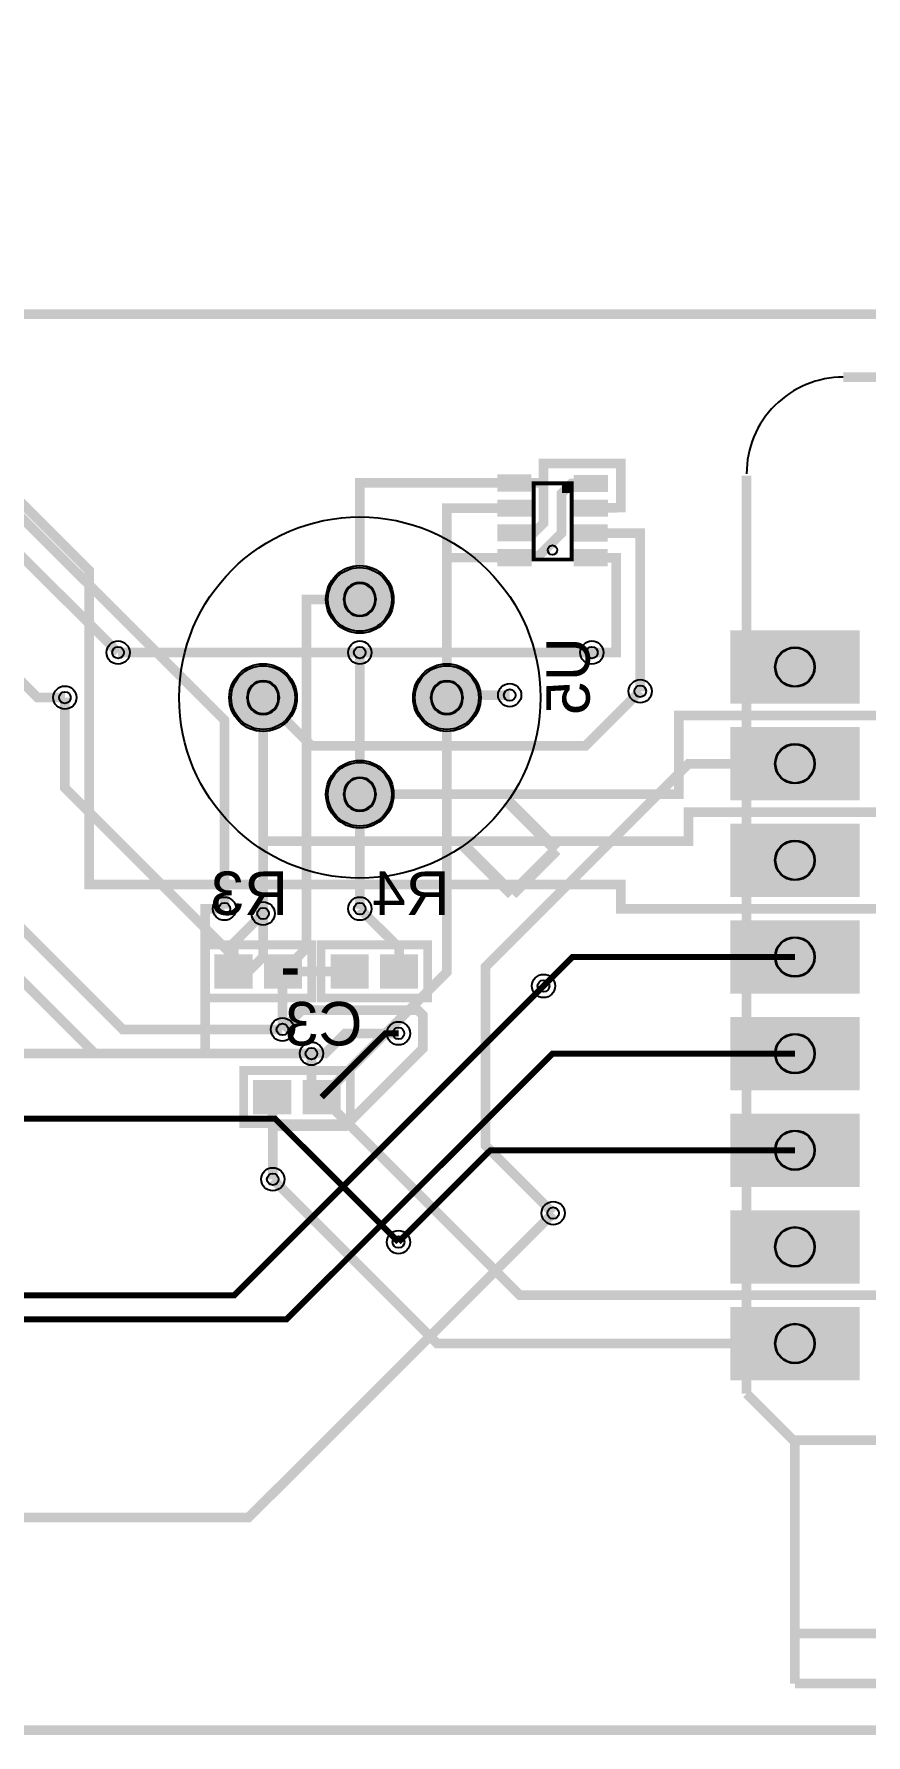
# Model space of a CAD drawing. Header units: millimetres. Extents: x -0.2 to 89.3, y -46.7 to 0.1.
# Drawn here: x 36.27 to 58.13, y -44.58 to 0.13 of the extents above; entities that cross this region are included whole.
import ezdxf

# ---------------------------------------------------------------- set-up
doc = ezdxf.new("R2010")
doc.units = ezdxf.units.MM
for name, color, linetype, true_color in [('BoardOutline', 7, 'Continuous', 0xff00ff), ('BottomLayer', 7, 'Continuous', 0x0000ff), ('BottomPasteMaskLayer', 7, 'Continuous', 0x800000), ('BottomSilkLayer', 7, 'Continuous', 0x66cc33), ('BottomSolderMaskLayer', 7, 'Continuous', 0xaa00ff), ('Hole', 7, 'Continuous', 0x222222), ('Multi-Layer', 7, 'Continuous', 0xc0c0c0), ('TopLayer', 7, 'Continuous', 0xff0000), ('TopPasteMaskLayer', 7, 'Continuous', 0x808080), ('TopSilkLayer', 7, 'Continuous', 0xffcc00), ('TopSolderMaskLayer', 7, 'Continuous', 0x800080)]:
    doc.layers.add(name, color=color, linetype=linetype, true_color=true_color)
doc.styles.get("Standard").update_dxf_attribs({"font": 'arial.ttf'})

msp = doc.modelspace()

# ---------------------------------------------------------------- hatches: boundary and pattern name
at = {"layer": 'BottomLayer'}
for points in [[(41.963, -24.111), (41.064, -24.111), (41.064, -24.911), (41.963, -24.911)], [(43.264, -24.111), (42.365, -24.111), (42.365, -24.911), (43.264, -24.911)], [(44.112, -24.911), (45.011, -24.911), (45.011, -24.111), (44.112, -24.111)], [(45.413, -24.911), (46.312, -24.911), (46.312, -24.111), (45.413, -24.111)], [(42.08, -28.213), (42.979, -28.213), (42.979, -27.413), (42.08, -27.413)], [(43.381, -28.213), (44.28, -28.213), (44.28, -27.413), (43.381, -27.413)]]:
    msp.add_hatch(color=256, dxfattribs=at).paths.add_polyline_path(points)
at = {"layer": 'BottomPasteMaskLayer'}
for points in [[(41.963, -24.111), (41.064, -24.111), (41.064, -24.911), (41.963, -24.911)], [(43.264, -24.111), (42.365, -24.111), (42.365, -24.911), (43.264, -24.911)], [(44.112, -24.911), (45.011, -24.911), (45.011, -24.111), (44.112, -24.111)], [(45.413, -24.911), (46.312, -24.911), (46.312, -24.111), (45.413, -24.111)], [(42.08, -28.213), (42.979, -28.213), (42.979, -27.413), (42.08, -27.413)], [(43.381, -28.213), (44.28, -28.213), (44.28, -27.413), (43.381, -27.413)]]:
    msp.add_hatch(color=256, dxfattribs=at).paths.add_polyline_path(points)
at = {"layer": 'BottomSolderMaskLayer'}
for points in [[(43.942, -14.732, 1), (45.72, -14.732, 1)], [(57.958, -17.475), (54.564, -17.475), (54.564, -15.545), (57.958, -15.545)], [(41.402, -17.313, 1), (43.18, -17.313, 1)], [(46.228, -17.313, 1), (48.006, -17.313, 1)], [(57.958, -20.015), (54.564, -20.015), (54.564, -18.085), (57.958, -18.085)], [(43.942, -19.853, 1), (45.72, -19.853, 1)], [(57.958, -22.555), (54.564, -22.555), (54.564, -20.625), (57.958, -20.625)], [(57.958, -25.095), (54.564, -25.095), (54.564, -23.165), (57.958, -23.165)], [(42.014, -24.06), (41.013, -24.06), (41.013, -24.962), (42.014, -24.962)], [(43.315, -24.06), (42.314, -24.06), (42.314, -24.962), (43.315, -24.962)], [(44.061, -24.962), (45.062, -24.962), (45.062, -24.06), (44.061, -24.06)], [(45.362, -24.962), (46.363, -24.962), (46.363, -24.06), (45.362, -24.06)], [(57.958, -27.635), (54.564, -27.635), (54.564, -25.705), (57.958, -25.705)], [(42.029, -28.264), (43.03, -28.264), (43.03, -27.362), (42.029, -27.362)], [(43.33, -28.264), (44.331, -28.264), (44.331, -27.362), (43.33, -27.362)], [(57.958, -30.175), (54.564, -30.175), (54.564, -28.245), (57.958, -28.245)], [(57.958, -32.715), (54.564, -32.715), (54.564, -30.785), (57.958, -30.785)], [(57.958, -35.255), (54.564, -35.255), (54.564, -33.325), (57.958, -33.325)]]:
    msp.add_hatch(color=256, dxfattribs=at).paths.add_polyline_path(points)
at = {"layer": 'Multi-Layer'}
for points in [[(43.993, -14.732, 1), (45.669, -14.732, 1)], [(57.907, -17.424), (54.615, -17.424), (54.615, -15.596), (57.907, -15.596)], [(41.453, -17.313, 1), (43.129, -17.313, 1)], [(46.279, -17.313, 1), (47.955, -17.313, 1)], [(57.907, -19.964), (54.615, -19.964), (54.615, -18.136), (57.907, -18.136)], [(43.993, -19.853, 1), (45.669, -19.853, 1)], [(57.907, -22.504), (54.615, -22.504), (54.615, -20.676), (57.907, -20.676)], [(57.907, -25.044), (54.615, -25.044), (54.615, -23.216), (57.907, -23.216)], [(57.907, -27.584), (54.615, -27.584), (54.615, -25.756), (57.907, -25.756)], [(57.907, -30.124), (54.615, -30.124), (54.615, -28.296), (57.907, -28.296)], [(57.907, -32.664), (54.615, -32.664), (54.615, -30.836), (57.907, -30.836)], [(57.907, -35.204), (54.615, -35.204), (54.615, -33.376), (57.907, -33.376)]]:
    msp.add_hatch(color=256, dxfattribs=at).paths.add_polyline_path(points)
at = {"layer": 'TopLayer'}
for points in [[(48.491, -11.496), (49.289, -11.496), (49.289, -11.847), (48.491, -11.847)], [(50.495, -11.511), (51.295, -11.511), (51.295, -11.862), (50.495, -11.862)], [(48.498, -12.159), (49.296, -12.159), (49.296, -12.509), (48.498, -12.509)], [(50.495, -12.159), (51.295, -12.159), (51.295, -12.51), (50.495, -12.51)], [(48.495, -12.809), (49.295, -12.809), (49.295, -13.159), (48.495, -13.159)], [(50.495, -12.812), (51.294, -12.812), (51.294, -13.162), (50.495, -13.162)], [(48.495, -13.459), (49.295, -13.459), (49.295, -13.809), (48.495, -13.809)], [(50.495, -13.462), (51.294, -13.462), (51.294, -13.813), (50.495, -13.813)]]:
    msp.add_hatch(color=256, dxfattribs=at).paths.add_polyline_path(points)
at = {"layer": 'TopPasteMaskLayer'}
for points in [[(48.491, -11.496), (49.289, -11.496), (49.289, -11.847), (48.491, -11.847)], [(50.495, -11.511), (51.295, -11.511), (51.295, -11.862), (50.495, -11.862)], [(48.498, -12.159), (49.296, -12.159), (49.296, -12.509), (48.498, -12.509)], [(50.495, -12.159), (51.295, -12.159), (51.295, -12.51), (50.495, -12.51)], [(48.495, -12.809), (49.295, -12.809), (49.295, -13.159), (48.495, -13.159)], [(50.495, -12.812), (51.294, -12.812), (51.294, -13.162), (50.495, -13.162)], [(48.495, -13.459), (49.295, -13.459), (49.295, -13.809), (48.495, -13.809)], [(50.495, -13.462), (51.294, -13.462), (51.294, -13.813), (50.495, -13.813)]]:
    msp.add_hatch(color=256, dxfattribs=at).paths.add_polyline_path(points)
at = {"layer": 'TopSilkLayer'}
msp.add_hatch(color=256, dxfattribs=at).paths.add_polyline_path([(50.395, -11.684), (50.145, -11.684), (50.145, -11.934), (50.395, -11.934)])
at = {"layer": 'TopSolderMaskLayer'}
for points in [[(48.441, -11.445), (49.339, -11.445), (49.339, -11.897), (48.441, -11.897)], [(50.444, -11.461), (51.346, -11.461), (51.346, -11.913), (50.444, -11.913)], [(48.447, -12.108), (49.347, -12.108), (49.347, -12.56), (48.447, -12.56)], [(50.444, -12.108), (51.346, -12.108), (51.346, -12.56), (50.444, -12.56)], [(48.444, -12.758), (49.346, -12.758), (49.346, -13.21), (48.444, -13.21)], [(50.444, -12.761), (51.345, -12.761), (51.345, -13.213), (50.444, -13.213)], [(48.444, -13.408), (49.346, -13.408), (49.346, -13.86), (48.444, -13.86)], [(50.444, -13.411), (51.345, -13.411), (51.345, -13.863), (50.444, -13.863)], [(43.942, -14.732, 1), (45.72, -14.732, 1)], [(57.958, -17.475), (54.564, -17.475), (54.564, -15.545), (57.958, -15.545)], [(41.402, -17.313, 1), (43.18, -17.313, 1)], [(46.228, -17.313, 1), (48.006, -17.313, 1)], [(57.958, -20.015), (54.564, -20.015), (54.564, -18.085), (57.958, -18.085)], [(43.942, -19.853, 1), (45.72, -19.853, 1)], [(57.958, -22.555), (54.564, -22.555), (54.564, -20.625), (57.958, -20.625)], [(57.958, -25.095), (54.564, -25.095), (54.564, -23.165), (57.958, -23.165)], [(57.958, -27.635), (54.564, -27.635), (54.564, -25.705), (57.958, -25.705)], [(57.958, -30.175), (54.564, -30.175), (54.564, -28.245), (57.958, -28.245)], [(57.958, -32.715), (54.564, -32.715), (54.564, -30.785), (57.958, -30.785)], [(57.958, -35.255), (54.564, -35.255), (54.564, -33.325), (57.958, -33.325)]]:
    msp.add_hatch(color=256, dxfattribs=at).paths.add_polyline_path(points)

# ---------------------------------------------------------------- linework, layer by layer
at = {"layer": 'BoardOutline', "const_width": 0.254}
msp.add_lwpolyline([(33.782, -0.127), (33.782, -7.239), (81.788, -7.239), (81.788, -44.45), (0, -44.45), (0, 0), (33.782, -0.127)], close=True, dxfattribs=at)
at = {"layer": 'BottomLayer'}
for points, const_width in [([(30.099, -3.429), (26.924, -3.429), (26.924, -7.239), (30.988, -7.239), (37.719, -13.97), (37.719, -22.225), (51.689, -22.225), (51.689, -22.86), (65.151, -22.86), (76.581, -34.29), (79.121, -34.29)], 0.254), ([(30.099, -11.049), (36.363, -17.313), (37.084, -17.313)], 0.254), ([(44.831, -16.129), (38.481, -16.129)], 0.254), ([(44.831, -16.129), (50.927, -16.129)], 0.254), ([(42.291, -17.313), (43.561, -18.583), (50.759, -18.583), (52.197, -17.145)], 0.254), ([(76.327, -22.987), (73.66, -20.32), (53.467, -20.32), (53.467, -21.082), (42.291, -21.082), (42.291, -17.313)], 0.254), ([(76.327, -20.447), (73.66, -17.78), (53.213, -17.78), (53.213, -19.853), (44.831, -19.853)], 0.254), ([(11.684, -33.249), (11.684, -25.654), (18.567, -18.771), (29.972, -18.771), (37.871, -26.67), (43.917, -26.67), (44.45, -26.137), (45.847, -26.137)], 0.254), ([(41.275, -22.86), (40.765, -22.86), (40.765, -26.67), (43.561, -26.67)], 0.254), ([(44.831, -22.86), (45.862, -23.891), (45.862, -24.511)], 0.254), ([(42.291, -22.987), (41.529, -23.749), (41.514, -24.511)], 0.254), ([(42.814, -24.511), (42.799, -24.526), (42.799, -26.035)], 0.254), ([(42.814, -24.511), (44.562, -24.511)], 0.254), ([(42.814, -24.511), (43.195, -24.511)], 0.16), ([(49.657, -24.892), (41.529, -33.02), (35.052, -33.02)], 0.16), ([(42.799, -26.035), (43.307, -25.527), (46.355, -25.527), (46.482, -25.654), (46.482, -26.543), (44.45, -28.575), (42.545, -28.575), (42.53, -27.813)], 0.254), ([(56.261, -26.67), (49.891, -26.67), (42.906, -33.655), (30.734, -33.655), (29.591, -32.512)], 0.16), ([(43.83, -27.813), (43.561, -27.544), (43.561, -26.67)], 0.254), ([(42.545, -28.575), (42.545, -29.972)], 0.254), ([(56.261, -29.21), (48.26, -29.21), (45.847, -31.623)], 0.16), ([(27.305, -38.862), (41.91, -38.862), (49.911, -30.861)], 0.254)]:
    msp.add_lwpolyline(points, dxfattribs=dict(at, const_width=const_width))
at = {"layer": 'BottomSilkLayer', "const_width": 0.31}
for points in [[(48.702, -20.023), (49.992, -21.313)], [(47.541, -21.184), (48.832, -22.474)], [(49.992, -21.313), (48.832, -22.474)]]:
    msp.add_lwpolyline(points, dxfattribs=at)
at = {"layer": 'BottomSilkLayer', "const_width": 0.229}
for points in [[(43.564, -23.811), (40.764, -23.811), (40.764, -25.211), (43.564, -25.211), (43.564, -23.811)], [(43.812, -25.211), (46.612, -25.211), (46.612, -23.811), (43.812, -23.811), (43.812, -25.211)], [(41.78, -28.513), (44.58, -28.513), (44.58, -27.113), (41.78, -27.113), (41.78, -28.513)]]:
    msp.add_lwpolyline(points, close=True, dxfattribs=at)
at = {"layer": 'BottomSilkLayer'}
msp.add_circle((44.831, -17.313), 4.747, dxfattribs=at)
at = {"layer": 'BottomSolderMaskLayer'}
for points in [[(44.408, -14.753), (44.408, -14.711)], [(45.254, -14.753), (45.254, -14.711)], [(41.868, -17.334), (41.868, -17.292)], [(42.714, -17.334), (42.714, -17.292)], [(46.694, -17.334), (46.694, -17.292)], [(47.54, -17.334), (47.54, -17.292)], [(44.408, -19.874), (44.408, -19.832)], [(45.254, -19.874), (45.254, -19.832)]]:
    msp.add_lwpolyline(points, close=True, dxfattribs=at)
for centre, radius in [((44.831, -14.732), 0.889), ((56.261, -16.51), 0.524), ((42.291, -17.313), 0.889), ((47.117, -17.313), 0.889), ((56.261, -19.05), 0.524), ((44.831, -19.853), 0.889), ((56.261, -21.59), 0.524), ((56.261, -24.13), 0.524), ((56.261, -26.67), 0.524), ((56.261, -29.21), 0.524), ((56.261, -31.75), 0.524), ((56.261, -34.29), 0.524)]:
    msp.add_circle(centre, radius, dxfattribs=at)
for centre, start, end in [((44.831, -14.711), 360, 540), ((44.831, -14.753), 540, 360), ((42.291, -17.292), 360, 540), ((47.117, -17.292), 360, 540), ((42.291, -17.334), 540, 360), ((47.117, -17.334), 540, 360), ((44.831, -19.832), 360, 540), ((44.831, -19.874), 540, 360)]:
    msp.add_arc(centre, 0.423, start, end, dxfattribs=at)
at = {"layer": 'Hole'}
for centre, radius in [((38.481, -16.129), 0.153), ((44.831, -16.129), 0.153), ((50.927, -16.129), 0.153), ((37.084, -17.313), 0.153), ((48.768, -17.247), 0.152), ((52.197, -17.145), 0.153), ((41.275, -22.86), 0.153), ((44.831, -22.86), 0.153), ((42.291, -22.987), 0.153), ((49.657, -24.892), 0.155), ((42.799, -26.035), 0.153), ((45.847, -26.137), 0.153), ((43.561, -26.67), 0.153), ((42.545, -29.972), 0.153), ((49.911, -30.861), 0.152), ((45.847, -31.623), 0.155)]:
    msp.add_circle(centre, radius, dxfattribs=at)
at = {"layer": 'Multi-Layer'}
for points in [[(44.432, -14.752), (44.432, -14.712)], [(45.23, -14.752), (45.23, -14.712)], [(41.892, -17.333), (41.892, -17.293)], [(42.69, -17.333), (42.69, -17.293)], [(46.718, -17.333), (46.718, -17.293)], [(47.516, -17.333), (47.516, -17.293)], [(44.432, -19.873), (44.432, -19.833)], [(45.23, -19.873), (45.23, -19.833)]]:
    msp.add_lwpolyline(points, close=True, dxfattribs=at)
for centre, radius in [((44.831, -14.732), 0.838), ((38.481, -16.129), 0.305), ((44.831, -16.129), 0.305), ((50.927, -16.129), 0.305), ((56.261, -16.51), 0.508), ((42.291, -17.313), 0.838), ((47.117, -17.313), 0.838), ((48.768, -17.247), 0.305), ((52.197, -17.145), 0.305), ((37.084, -17.313), 0.305), ((56.261, -19.05), 0.508), ((44.831, -19.853), 0.838), ((56.261, -21.59), 0.508), ((41.275, -22.86), 0.305), ((42.291, -22.987), 0.305), ((44.831, -22.86), 0.305), ((56.261, -24.13), 0.508), ((49.657, -24.892), 0.305), ((42.799, -26.035), 0.305), ((45.847, -26.137), 0.305), ((43.561, -26.67), 0.305), ((56.261, -26.67), 0.508), ((56.261, -29.21), 0.508), ((42.545, -29.972), 0.305), ((49.911, -30.861), 0.305), ((56.261, -31.75), 0.508), ((45.847, -31.623), 0.305), ((56.261, -34.29), 0.508)]:
    msp.add_circle(centre, radius, dxfattribs=at)
for centre, start, end in [((44.831, -14.712), 360, 540), ((44.831, -14.752), 540, 360), ((42.291, -17.293), 360, 540), ((47.117, -17.293), 360, 540), ((42.291, -17.333), 540, 360), ((47.117, -17.333), 540, 360), ((44.831, -19.833), 360, 540), ((44.831, -19.873), 540, 360)]:
    msp.add_arc(centre, 0.399, start, end, dxfattribs=at)
at = {"layer": 'TopLayer'}
for points, const_width in [([(30.099, -5.969), (30.099, -6.731), (41.275, -17.907), (41.275, -22.86)], 0.254), ([(38.481, -16.129), (30.861, -8.509), (30.099, -8.509)], 0.254), ([(49.657, -11.671), (49.657, -11.163), (51.689, -11.163), (51.689, -12.319), (50.894, -12.334)], 0.254), ([(48.89, -11.671), (44.831, -11.671), (44.831, -14.732)], 0.254), ([(48.895, -12.985), (49.403, -12.985), (49.657, -12.731), (49.657, -11.671), (48.89, -11.671)], 0.254), ([(50.894, -11.687), (50.386, -11.687), (50.132, -11.941), (50.132, -12.987), (49.53, -13.589), (48.941, -13.589), (48.895, -13.635)], 0.254), ([(48.895, -13.635), (47.117, -13.635), (47.117, -12.334), (48.898, -12.334)], 0.254), ([(48.898, -12.334), (47.117, -12.334), (47.117, -17.313)], 0.254), ([(52.197, -17.145), (52.197, -12.987), (50.895, -12.987)], 0.254), ([(50.927, -16.129), (51.562, -16.129), (51.562, -13.637), (50.894, -13.637)], 0.254), ([(42.814, -24.511), (43.434, -23.891), (43.434, -14.732), (43.434, -14.732), (44.831, -14.732)], 0.254), ([(44.831, -19.853), (44.831, -16.129)], 0.254), ([(37.084, -17.313), (37.084, -19.685), (41.91, -24.511), (42.291, -24.13), (42.291, -22.987)], 0.254), ([(42.291, -22.987), (42.291, -17.313)], 0.254), ([(43.83, -27.813), (47.117, -24.526), (47.117, -17.287)], 0.254), ([(47.117, -17.287), (47.158, -17.247), (48.768, -17.247)], 0.254), ([(31.242, -18.288), (31.242, -18.669), (38.608, -26.035), (42.799, -26.035)], 0.254), ([(56.261, -19.05), (53.467, -19.05), (48.133, -24.384), (48.133, -29.083), (49.911, -30.861)], 0.254), ([(44.831, -22.86), (44.831, -22.86), (44.831, -19.853)], 0.254), ([(32.512, -23.597), (35.585, -26.67), (43.561, -26.67)], 0.254), ([(56.261, -24.13), (50.419, -24.13), (49.657, -24.892)], 0.16), ([(42.799, -26.035), (42.799, -24.526), (42.814, -24.511)], 0.254), ([(45.847, -26.137), (45.507, -26.137), (43.83, -27.813)], 0.16), ([(43.83, -27.813), (49.037, -33.02), (75.311, -33.02), (75.311, -31.75), (79.121, -31.75), (79.121, -31.75)], 0.254), ([(45.847, -31.623), (42.601, -28.377), (32.118, -28.377)], 0.16), ([(42.545, -29.972), (46.863, -34.29), (56.261, -34.29)], 0.254)]:
    msp.add_lwpolyline(points, dxfattribs=dict(at, const_width=const_width))
at = {"layer": 'TopSilkLayer', "const_width": 0.254}
for points in [[(57.531, -8.89), (77.851, -8.89)], [(54.991, -11.476), (54.991, -35.606)], [(80.391, -11.476), (80.391, -43.226), (56.261, -43.226)], [(54.991, -35.606), (56.261, -36.876), (56.261, -43.226)]]:
    msp.add_lwpolyline(points, dxfattribs=at)
at = {"layer": 'TopSilkLayer'}
for points, const_width in [([(49.395, -11.684), (50.395, -11.684), (50.395, -13.684), (49.395, -13.684), (49.395, -11.684)], 0.102), ([(60.071, -36.83), (56.261, -36.83), (56.261, -41.91), (60.071, -41.91), (60.071, -36.83)], 0.254)]:
    msp.add_lwpolyline(points, close=True, dxfattribs=dict(at, const_width=const_width))
msp.add_circle((49.891, -13.434), 0.124, dxfattribs=at)
msp.add_arc((57.531, -11.43), 2.54, 90, 180.0001, dxfattribs=at)
at = {"layer": 'TopSolderMaskLayer'}
for points in [[(44.408, -14.753), (44.408, -14.711)], [(45.254, -14.753), (45.254, -14.711)], [(41.868, -17.334), (41.868, -17.292)], [(42.714, -17.334), (42.714, -17.292)], [(46.694, -17.334), (46.694, -17.292)], [(47.54, -17.334), (47.54, -17.292)], [(44.408, -19.874), (44.408, -19.832)], [(45.254, -19.874), (45.254, -19.832)]]:
    msp.add_lwpolyline(points, close=True, dxfattribs=at)
for centre, radius in [((44.831, -14.732), 0.889), ((56.261, -16.51), 0.524), ((42.291, -17.313), 0.889), ((47.117, -17.313), 0.889), ((56.261, -19.05), 0.524), ((44.831, -19.853), 0.889), ((56.261, -21.59), 0.524), ((56.261, -24.13), 0.524), ((56.261, -26.67), 0.524), ((56.261, -29.21), 0.524), ((56.261, -31.75), 0.524), ((56.261, -34.29), 0.524)]:
    msp.add_circle(centre, radius, dxfattribs=at)
for centre, start, end in [((44.831, -14.711), 360, 540), ((44.831, -14.753), 540, 360), ((42.291, -17.292), 360, 540), ((47.117, -17.292), 360, 540), ((42.291, -17.334), 540, 360), ((47.117, -17.334), 540, 360), ((44.831, -19.832), 360, 540), ((44.831, -19.874), 540, 360)]:
    msp.add_arc(centre, 0.423, start, end, dxfattribs=at)

# ---------------------------------------------------------------- texts
at = {"layer": 'BottomSilkLayer', "text_generation_flag": 2}
msp.add_text('U5', height=1.143, rotation=90, dxfattribs=at).set_placement((50.869, -15.728))
for s, p in [('R3', (42.946, -23.026)), ('R4', (47.188, -23.026)), ('C3', (44.902, -26.455))]:
    msp.add_text(s, height=1.143, dxfattribs=at).set_placement(p)

doc.saveas('drawing.dxf')
